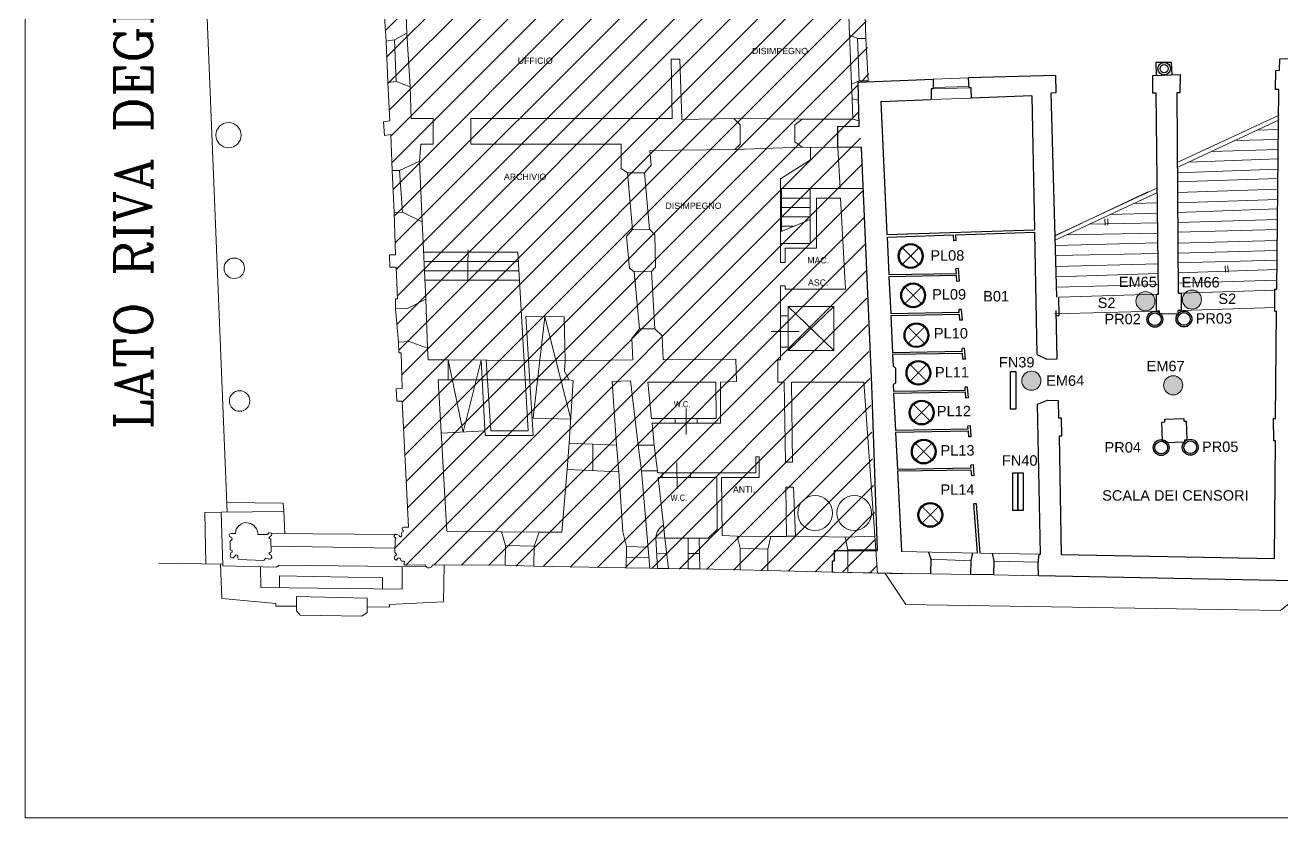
# Model space of a CAD drawing. Header units: metres. Extents: x 13 to 11853, y -8377 to 23.
# Drawn here: x 13 to 3631, y -8377 to -6096 of the extents above; entities that cross this region are included whole.
import ezdxf
from ezdxf.enums import TextEntityAlignment as Align

# ---------------------------------------------------------------- set-up
doc = ezdxf.new("R2010")
doc.units = ezdxf.units.M
doc.header["$LTSCALE"] = 0.0125
doc.layers.add('CODICE EMERGENZE', color=190, linetype='Continuous')
doc.layers.add('CODICE LAMDADINE', color=150, linetype='Continuous')
for name, color, linetype, lineweight in [('LAMPADE DI EMERGENZA', 3, 'Continuous', 18), ('LAMPADINE', 30, 'Continuous', 30), ('MURI', 7, 'Continuous', 9), ('VANI', 66, 'Continuous', 9)]:
    doc.layers.add(name, color=color, linetype=linetype, lineweight=lineweight)
doc.styles.add('DITTA', font='COMPLEX.SHX', dxfattribs={"height": 60})
doc.styles.add('ducale_200', font='ARIAL.TTF', dxfattribs={"height": 1})

# ---------------------------------------------------------------- blocks, each defined once
blk = doc.blocks.new('htrs')
h = blk.add_hatch(color=256)
edge = h.paths.add_edge_path(flags=16)
edge.add_arc((211.83, 239.49), 2.26, 0, 360)
edge = h.paths.add_edge_path()
edge.add_arc((211.83, 239.49), 2.46, 0, 360)
at = {"const_width": 0.2}
for points in [[(210.23, 237.89), (213.43, 241.09)], [(213.43, 237.89), (210.23, 241.09)]]:
    blk.add_lwpolyline(points, dxfattribs=at)
for radius in [2.46, 2.26]:
    blk.add_circle((211.83, 239.49), radius)
blk = doc.blocks.new('FB')
h = blk.add_hatch(color=256)
edge = h.paths.add_edge_path(flags=16)
edge.add_arc((323.34, 430.98), 1.01, 0, 360)
edge = h.paths.add_edge_path()
edge.add_arc((323.34, 430.98), 1.27, 0, 360)
for radius in [1.27, 1.01]:
    blk.add_circle((323.34, 430.98), radius)

msp = doc.modelspace()

# ---------------------------------------------------------------- hatches: boundary and pattern name
at = {"layer": 'LAMPADE DI EMERGENZA'}
for points in [[(3210.8, -6890.6, 1), (3265.7, -6890.6, 1)], [(3344.7, -6886.1, 1), (3399.6, -6886.1, 1)], [(2882.3, -7119.5, 1), (2937.3, -7119.5, 1)], [(3290.6, -7132.6, 1), (3345.6, -7132.6, 1)]]:
    msp.add_hatch(color=256, dxfattribs=at).paths.add_polyline_path(points)
at = {"layer": 'MURI'}
h = msp.add_hatch(dxfattribs=at)
h.set_pattern_fill('ANSI31', color=252, scale=451.68989, style=0)
h.set_pattern_definition([(45, (-14870.42, -48781.57), (-39.92412, 39.92412), [])])
h.paths.add_polyline_path([(981.5, -4591.4), (981.7, -4597.1), (966.4, -4598.1), (967.4, -4634.8), (984.2, -4634.8), (994.4, -4906.2), (980.7, -4907.7), (980.7, -4944.4), (999, -4944.4), (1006.6, -5149.1), (1008.2, -5230.1), (994.4, -5231.6), (996, -5263.7), (1011.2, -5263.7), (1025, -5604.4), (1009.7, -5606), (1014.3, -5645.7), (1026.5, -5645.7), (1043.3, -5987.9), (1025, -5991), (1028, -6030.7), (1044.8, -6029.2), (1063.2, -6371.4), (1044.8, -6374.5), (1047.9, -6414.2), (1066.2, -6411.1), (1079.2, -6757.2), (1062.4, -6757.2), (1063.2, -6792.3), (1081.5, -6792.3), (1085.3, -6884), (1082.3, -6884), (1079.2, -6884), (1079.2, -6912.2), (1089.1, -7039.1), (1095.3, -7039.1), (1098.3, -7141.4), (1081.5, -7142.9), (1083, -7178.1), (1098.3, -7178.1), (1116.6, -7540.7), (1103.4, -7541.2), (1098.8, -7542.2), (1098.8, -7546.3), (1101.4, -7549.9), (1101.6, -7552.9), (1098.3, -7554.4), (1096.8, -7561.1), (1096.8, -7565.4), (1094.7, -7568.2), (1091.9, -7567.4), (1085.8, -7562.8), (1079.5, -7562.1), (1074.9, -7564.6), (1074.9, -7568.7), (1077.4, -7569.7), (1080.5, -7573.3), (1079.2, -7575.6), (1077.9, -7576.9), (1077.4, -7614), (1080.2, -7615.8), (1081.5, -7618.1), (1080.7, -7620.9), (1076.9, -7625.2), (1076.9, -7631.1), (1079.2, -7633.9), (1082.8, -7635.6), (1084.6, -7632.1), (1086.6, -7630.1), (1092.7, -7629.8), (1094.7, -7636.2), (1096.3, -7638.2), (1099.8, -7638.5), (1105.4, -7640.5), (1103.4, -7647.1), (1104.9, -7649.2), (1109.3, -7650.2), (1165.5, -7649.4), (1168, -7654.7), (1171.1, -7657.2), (1175.5, -7658), (1179.1, -7657.3), (1180.7, -7656.6), (1182.9, -7654.8), (1184.7, -7651.9), (1185.4, -7648.7), (1219, -7648.9), (2467.2, -7672.2), (2460, -7672), (2467.2, -7672.2), (2460, -7672), (2467.2, -7672.2), (2462.5, -7607.9), (2420.5, -6448.3), (2414.3, -6388.2), (2411.1, -6261), (2443.5, -6259.3), (2425.5, -5914.6), (2414.5, -5669.4), (2413, -5622), (2420.6, -5620.5), (2413, -5439.4), (2404.6, -5439.4), (2370.5, -4647.5)])

# ---------------------------------------------------------------- linework, layer by layer
at = {"layer": 'LAMPADE DI EMERGENZA'}
for centre in [(3238.2, -6890.6), (3372.2, -6886.1), (2909.8, -7119.5), (3318.1, -7132.6)]:
    msp.add_circle(centre, 27.5, dxfattribs=at)
at = {"layer": 'LAMPADINE'}
for points in [[(2850, -7092.8), (2865.3, -7092.8), (2865.3, -7200.9), (2850, -7200.9)], [(2856, -7384.4), (2871.3, -7384.4), (2871.3, -7492.5), (2856, -7492.5)], [(2871.3, -7384.4), (2886.6, -7384.4), (2886.6, -7492.5), (2871.3, -7492.5)]]:
    msp.add_lwpolyline(points, close=True, dxfattribs=at)
at = {"layer": 'MURI'}
for p, q in [((13, -8377.1), (13, 22.9)), ((2927.8, -7186.5), (2956.1, -7175.6)), ((2956.1, -7175.6), (2986.7, -7176.2))]:
    msp.add_line(p, q, dxfattribs=at)
at = {"layer": 'MURI', "color": 252}
for p, q in [((1102.9, -5902.4), (1112.1, -6119.3)), ((1052.5, -6142.2), (1044.8, -6029.2)), ((2430.6, -6032.2), (2433.6, -6134.6)), ((2386.3, -6123.9), (2383.2, -6042.9)), ((1076.2, -6138.4), (1052.5, -6142.2)), ((1112.1, -6119.3), (1076.2, -6138.4)), ((2409.2, -6134.6), (2386.3, -6123.9)), ((2433.6, -6134.6), (2409.2, -6134.6)), ((2433.6, -6134.6), (2439.7, -6256.8)), ((1081.5, -6258.3), (1057.1, -6261.4)), ((1121.2, -6273.6), (1081.5, -6258.3)), ((1057.1, -6261.4), (1063.2, -6371.4)), ((1124.3, -6365.3), (1121.2, -6273.6)), ((1187.9, -6365.3), (1124.3, -6365.3)), ((1187.9, -6438.6), (1187.9, -6365.3)), ((2250.3, -6366.8), (2228.9, -6383.6)), ((2395.4, -6366.8), (2250.3, -6366.8)), ((1063.2, -6371.4), (1044.8, -6374.5)), ((1044.8, -6374.5), (1047.9, -6414.2)), ((2228.9, -6383.6), (2228.9, -6432.5)), ((1047.9, -6414.2), (1066.2, -6411.1)), ((1066.2, -6411.1), (1069.3, -6515)), ((1148.7, -6487.5), (1151.8, -6438.6)), ((1151.8, -6438.6), (1187.9, -6438.6)), ((2228.9, -6432.5), (2250.3, -6447.8)), ((2250.3, -6447.8), (2352.7, -6449.3)), ((1090.7, -6515), (1148.7, -6487.5)), ((1069.3, -6515), (1090.7, -6515)), ((2273.3, -6566.8), (2273.3, -6724.8)), ((2359.1, -6566.8), (2273.3, -6566.8)), ((2291.4, -6738.4), (2291.4, -6593.9)), ((2291.4, -6593.9), (2360.6, -6593.9)), ((2360.6, -6593.9), (2375.1, -6855.8)), ((1099.8, -6634.9), (1075.4, -6635.7)), ((1075.4, -6635.7), (1079.2, -6757.2)), ((1156.4, -6662.4), (1099.8, -6634.9)), ((1166.3, -6884.7), (1156.4, -6662.4)), ((1156.4, -6662.4), (1156.4, -6662.4)), ((2273.3, -6724.8), (2187.5, -6724.8)), ((2187.5, -6724.8), (2187.5, -6779)), ((1079.2, -6757.2), (1062.4, -6757.2)), ((1062.4, -6757.2), (1063.2, -6792.3)), ((2201, -6738.4), (2291.4, -6738.4)), ((2201, -6779), (2201, -6738.4)), ((1063.2, -6792.3), (1081.5, -6792.3)), ((1081.5, -6792.3), (1085.3, -6884)), ((2187.5, -6779), (2201, -6779)), ((2201, -6846.8), (2187.5, -6846.8)), ((2187.5, -6846.8), (2187.5, -6932.6)), ((2201, -6855.8), (2201, -6846.8)), ((2375.1, -6855.8), (2201, -6855.8)), ((1085.3, -6884), (1079.2, -6884)), ((1079.2, -6884), (1079.2, -6912.2)), ((1113.6, -6911.5), (1166.3, -6884.7)), ((2210.1, -6905.5), (2341.1, -6905.5)), ((2210.1, -6932.6), (2210.1, -6905.5)), ((2341.1, -6905.5), (2341.1, -7032)), ((1079.2, -6912.2), (1113.6, -6911.5)), ((2187.5, -6932.6), (2210.1, -6932.6)), ((1087.6, -7008.5), (1118.2, -7007)), ((1087.6, -7008.5), (1118.2, -7007)), ((1089.1, -7039.1), (1087.6, -7008.5)), ((1089.1, -7039.1), (1087.6, -7008.5)), ((1118.2, -7007), (1171.7, -7025.3)), ((1118.2, -7007), (1171.7, -7025.3)), ((1095.3, -7039.1), (1089.1, -7039.1)), ((1095.3, -7039.1), (1089.1, -7039.1)), ((1098.3, -7141.4), (1095.3, -7039.1)), ((1098.3, -7141.4), (1095.3, -7039.1)), ((1171.7, -7025.3), (1173.2, -7058.9)), ((1171.7, -7025.3), (1173.2, -7058.9)), ((2210.1, -7023), (2187.5, -7023)), ((2187.5, -7023), (2187.5, -7058.9)), ((2210.1, -7032), (2210.1, -7023)), ((2341.1, -7032), (2210.1, -7032)), ((1173.2, -7058.9), (1231.2, -7058.9)), ((1173.2, -7058.9), (1231.2, -7058.9)), ((1231.2, -7058.9), (1231.2, -7117)), ((1231.2, -7058.9), (1231.2, -7117)), ((2180, -7058.9), (2180, -7123.1)), ((2187.5, -7058.9), (2180, -7058.9)), ((1202.2, -7117), (1226.7, -7552.4)), ((1202.2, -7117), (1226.7, -7552.4)), ((1231.2, -7117), (1202.2, -7117)), ((1231.2, -7117), (1202.2, -7117)), ((2180, -7123.1), (2198.4, -7123.1)), ((2198.4, -7123.1), (2201.9, -7353.8)), ((2219.7, -7123.1), (2427.5, -7123.1)), ((2221.8, -7353.8), (2219.7, -7123.1)), ((2427.5, -7123.1), (2467.2, -7673.1)), ((1081.5, -7142.9), (1098.3, -7141.4)), ((1081.5, -7142.9), (1098.3, -7141.4)), ((1083, -7178.1), (1081.5, -7142.9)), ((1083, -7178.1), (1081.5, -7142.9)), ((1098.3, -7178.1), (1083, -7178.1)), ((1098.3, -7178.1), (1083, -7178.1)), ((1116.6, -7540.7), (1098.3, -7178.1)), ((1116.6, -7540.7), (1098.3, -7178.1)), ((2116.8, -7384), (2116.8, -7338.8)), ((2116.8, -7338.8), (2125.9, -7338.8)), ((2125.9, -7338.8), (2125.9, -7397.5)), ((1558.2, -7555.5), (1573.5, -7375.2)), ((1573.5, -7375.2), (1721.7, -7381.3)), ((1811.8, -7659.1), (1787.4, -7378.2)), ((1787.4, -7378.2), (1833.2, -7378.2)), ((1833.2, -7378.2), (1833.8, -7384)), ((2201.9, -7353.8), (2201.9, -7353.8)), ((2201.9, -7353.8), (2221.8, -7353.8)), ((1721.7, -7381.3), (1733.9, -7553.9)), ((1833.8, -7384), (1847.4, -7384)), ((1847.4, -7397.5), (1835.3, -7397.5)), ((1835.3, -7397.5), (1850.4, -7534.7)), ((1847.4, -7384), (1847.4, -7397.5)), ((1928.7, -7384), (2116.8, -7384)), ((1928.7, -7397.5), (1928.7, -7384)), ((2004, -7397.5), (1928.7, -7397.5)), ((2005.6, -7547.7), (2004, -7397.5)), ((2125.9, -7397.5), (2017.5, -7397.5)), ((2017.5, -7397.5), (2019.6, -7564.6)), ((2204.6, -7567.7), (2202.8, -7426.1)), ((2202.8, -7426.1), (2224.6, -7426.1)), ((2224.6, -7426.1), (2230.9, -7566.2)), ((1079.5, -7562.1), (1082, -7561.6)), ((1079.5, -7562.1), (1082, -7561.6)), ((1082, -7561.6), (1084.1, -7562.1)), ((1082, -7561.6), (1084.1, -7562.1)), ((1096.3, -7557), (1097.3, -7555)), ((1096.3, -7557), (1097.3, -7555)), ((1096.3, -7559), (1096.3, -7557)), ((1096.3, -7559), (1096.3, -7557)), ((1096.8, -7561.1), (1096.3, -7559)), ((1096.8, -7561.1), (1096.3, -7559)), ((1097.3, -7564.1), (1096.8, -7561.1)), ((1097.3, -7564.1), (1096.8, -7561.1)), ((1097.3, -7555), (1099.3, -7553.9)), ((1097.3, -7555), (1099.3, -7553.9)), ((1098.3, -7544.8), (1098.8, -7542.2)), ((1098.3, -7544.8), (1098.8, -7542.2)), ((1099.3, -7547.8), (1098.3, -7544.8)), ((1099.3, -7547.8), (1098.3, -7544.8)), ((1098.8, -7542.2), (1103.4, -7541.2)), ((1098.8, -7542.2), (1103.4, -7541.2)), ((1101.4, -7549.9), (1099.3, -7547.8)), ((1101.4, -7549.9), (1099.3, -7547.8)), ((1099.3, -7553.9), (1101.4, -7553.9)), ((1099.3, -7553.9), (1101.4, -7553.9)), ((1101.9, -7551.9), (1101.4, -7549.9)), ((1101.9, -7551.9), (1101.4, -7549.9)), ((1101.4, -7553.9), (1101.9, -7551.9)), ((1101.4, -7553.9), (1101.9, -7551.9)), ((1103.4, -7541.2), (1116.6, -7540.7)), ((1103.4, -7541.2), (1116.6, -7540.7)), ((1226.7, -7552.4), (1384, -7553.9)), ((1226.7, -7552.4), (1384, -7553.9)), ((1384, -7553.9), (1396.2, -7593.7)), ((1384, -7553.9), (1396.2, -7593.7)), ((1478.7, -7595.2), (1492.5, -7555.5)), ((1492.5, -7555.5), (1558.2, -7555.5)), ((1733.9, -7553.9), (1744.6, -7596.7)), ((1979.4, -7572.3), (2005.6, -7547.7)), ((1074.9, -7564.6), (1076.9, -7563.1)), ((1074.9, -7564.6), (1076.9, -7563.1)), ((1074.9, -7568.7), (1074.9, -7564.6)), ((1074.9, -7568.7), (1074.9, -7564.6)), ((1077.4, -7569.7), (1074.9, -7568.7)), ((1077.4, -7569.7), (1074.9, -7568.7)), ((1076.9, -7563.1), (1079.5, -7562.1)), ((1076.9, -7563.1), (1079.5, -7562.1)), ((1080.5, -7572.3), (1077.4, -7569.7)), ((1080.5, -7572.3), (1077.4, -7569.7)), ((1077.4, -7614), (1077.9, -7576.9)), ((1077.4, -7614), (1077.9, -7576.9)), ((1077.9, -7576.9), (1080.5, -7574.3)), ((1077.9, -7576.9), (1080.5, -7574.3)), ((1080.5, -7574.3), (1080.5, -7572.3)), ((1080.5, -7574.3), (1080.5, -7572.3)), ((1084.1, -7562.1), (1087.6, -7563.6)), ((1084.1, -7562.1), (1087.6, -7563.6)), ((1087.6, -7563.6), (1089.7, -7565.1)), ((1087.6, -7563.6), (1089.7, -7565.1)), ((1089.7, -7565.1), (1091.2, -7566.7)), ((1089.7, -7565.1), (1091.2, -7566.7)), ((1091.2, -7566.7), (1092.7, -7568.2)), ((1091.2, -7566.7), (1092.7, -7568.2)), ((1092.7, -7568.2), (1094.7, -7568.2)), ((1092.7, -7568.2), (1094.7, -7568.2)), ((1094.7, -7568.2), (1096.3, -7566.7)), ((1094.7, -7568.2), (1096.3, -7566.7)), ((1096.3, -7566.7), (1097.3, -7564.1)), ((1096.3, -7566.7), (1097.3, -7564.1)), ((1396.2, -7593.7), (1394.7, -7650.2)), ((1396.2, -7593.7), (1394.7, -7650.2)), ((1477.2, -7653.2), (1478.7, -7595.2)), ((1744.6, -7596.7), (1743.1, -7657.8)), ((1829.1, -7571.3), (1833.3, -7659.4)), ((1854.6, -7572.3), (1921.8, -7572.3)), ((1864.8, -7660), (1854.6, -7572.3)), ((1921.8, -7572.3), (1921.8, -7660.9)), ((1955.4, -7660.9), (1953.9, -7572.3)), ((1953.9, -7572.3), (1979.4, -7572.3)), ((2019.6, -7564.6), (2062.4, -7566.2)), ((2062.4, -7566.2), (2071.5, -7601.3)), ((2151, -7604.4), (2160.2, -7567.7)), ((2160.2, -7567.7), (2204.6, -7567.7)), ((2230.9, -7566.2), (2204.6, -7566.5)), ((2230.9, -7566.2), (2374.1, -7569.2)), ((2374.1, -7569.2), (2381.7, -7605.9)), ((1076.4, -7626.3), (1077.4, -7624.2)), ((1076.4, -7626.3), (1077.4, -7624.2)), ((1076.4, -7629.8), (1076.4, -7626.3)), ((1076.4, -7629.8), (1076.4, -7626.3)), ((1077.4, -7632.4), (1076.4, -7629.8)), ((1077.4, -7632.4), (1076.4, -7629.8)), ((1079.5, -7615), (1077.4, -7614)), ((1079.5, -7615), (1077.4, -7614)), ((1077.4, -7624.2), (1079.5, -7622.2)), ((1077.4, -7624.2), (1079.5, -7622.2)), ((1081, -7635.4), (1077.4, -7632.4)), ((1081, -7635.4), (1077.4, -7632.4)), ((1081, -7616.6), (1079.5, -7615)), ((1081, -7616.6), (1079.5, -7615)), ((1079.5, -7622.2), (1082, -7619.6)), ((1079.5, -7622.2), (1082, -7619.6)), ((1082, -7619.6), (1081, -7616.6)), ((1082, -7619.6), (1081, -7616.6)), ((1085.6, -7630.3), (1083.5, -7633.9)), ((1085.6, -7630.3), (1083.5, -7633.9)), ((1087.6, -7629.8), (1085.6, -7630.3)), ((1087.6, -7629.8), (1085.6, -7630.3)), ((1093.7, -7632.4), (1092.7, -7629.8)), ((1093.7, -7632.4), (1092.7, -7629.8)), ((1094.2, -7634.4), (1093.7, -7632.4)), ((1094.2, -7634.4), (1093.7, -7632.4)), ((2071.5, -7601.3), (2071.5, -7663.9)), ((2151, -7665.5), (2151, -7604.4)), ((2536, -7610.9), (2755.2, -7615.1)), ((2762.4, -7615.2), (2932.6, -7618.9)), ((1095.3, -7638), (1094.2, -7634.4)), ((1095.3, -7638), (1094.2, -7634.4)), ((1097.3, -7638.5), (1095.3, -7638)), ((1097.3, -7638.5), (1095.3, -7638)), ((1099.8, -7638.5), (1097.3, -7638.5)), ((1099.8, -7638.5), (1097.3, -7638.5)), ((1101.9, -7638.5), (1099.8, -7638.5)), ((1101.9, -7638.5), (1099.8, -7638.5)), ((1105.4, -7639.5), (1101.9, -7638.5)), ((1105.4, -7639.5), (1101.9, -7638.5)), ((1103.4, -7647.1), (1103.9, -7644.6)), ((1103.4, -7647.1), (1103.9, -7644.6)), ((1104.9, -7649.2), (1103.4, -7647.1)), ((1104.9, -7649.2), (1103.4, -7647.1)), ((1103.9, -7644.6), (1105.4, -7641.5)), ((1103.9, -7644.6), (1105.4, -7641.5)), ((1108, -7650.2), (1104.9, -7649.2)), ((1108, -7650.2), (1104.9, -7649.2)), ((1105.4, -7641.5), (1105.4, -7639.5)), ((1105.4, -7641.5), (1105.4, -7639.5)), ((1110.5, -7650.2), (1108, -7650.2)), ((1110.5, -7650.2), (1108, -7650.2)), ((1165.5, -7649.4), (1110.5, -7650.2)), ((1165.5, -7649.4), (1110.5, -7650.2)), ((1394.7, -7650.2), (1185.4, -7648.7)), ((1394.7, -7650.2), (1185.4, -7648.7)), ((1743.1, -7657.8), (1477.2, -7653.2)), ((1833.3, -7659.4), (1811.8, -7659.1)), ((1921.8, -7660.9), (1864.8, -7660)), ((2071.5, -7663.9), (1955.4, -7660.9)), ((2381.7, -7671.6), (2151, -7665.5)), ((2735.8, -7676.9), (2337.1, -7669.9))]:
    msp.add_line(p, q, dxfattribs=at)
at = {"layer": 'MURI', "linetype": 'Continuous'}
for p, q in [((2413.8, -6256.8), (2392.4, -6266)), ((2439.7, -6256.8), (2413.8, -6256.8)), ((2392.4, -6266), (2393.7, -6308)), ((2393.7, -6308), (2412.4, -6312.4)), ((2413.9, -6371.8), (2395.4, -6366.8)), ((2352.7, -6449.3), (2359.1, -6566.8)), ((2359.1, -6566.8), (2425.7, -6566.4)), ((2381.7, -7605.9), (2381.7, -7671.6)), ((2467.2, -7673.1), (2539.1, -7674.6))]:
    msp.add_line(p, q, dxfattribs=at)
at = {"layer": 'MURI', "linetype": 'ByBlock', "lineweight": 30}
for p, q in [((2627.5, -6251.9), (2627.4, -6279.7)), ((2979.9, -6240.9), (2728.7, -6248.1)), ((2730.8, -6276.9), (2728.7, -6248.1)), ((2980.9, -6290.6), (2979.9, -6240.9)), ((2979.9, -6240.9), (2979.9, -6240.9)), ((2627.4, -6279.7), (2621.4, -6279.6)), ((2621.4, -6279.6), (2621.4, -6310.3)), ((2736.5, -6276.7), (2730.8, -6276.9)), ((2737.1, -6306.1), (2736.5, -6276.7)), ((2967.2, -6290.7), (2980.9, -6290.6)), ((2983.1, -6878.6), (2967.2, -6290.7)), ((2476.5, -6316.3), (2494.2, -6698.9)), ((2911.4, -6299.4), (2737.1, -6306.1)), ((2911.4, -6299.4), (2918.7, -6684.9)), ((2353.1, -6447.3), (2352.7, -6387.3)), ((2352.7, -6387.3), (2414.3, -6388.2)), ((2420.5, -6448.3), (2353.1, -6447.3)), ((2450.2, -7132.5), (2420.5, -6448.3)), ((2494.2, -6698.9), (2918.7, -6684.9)), ((2692.6, -6699.6), (2918.9, -6692.1)), ((2918.9, -6692.1), (2925.6, -7044.3)), ((2494.6, -6706.1), (2685.4, -6699.8)), ((2494.6, -6706.1), (2499.6, -6815)), ((2686.6, -6716.5), (2685.4, -6699.8)), ((2693.8, -6716), (2686.6, -6716.5)), ((2693.8, -6716), (2692.6, -6699.6)), ((2700, -6796.9), (2692.8, -6797.4)), ((2693.9, -6811.7), (2692.8, -6797.4)), ((2702.8, -6833.3), (2700, -6796.9)), ((2693.9, -6811.7), (2499.6, -6815)), ((2694.3, -6817.1), (2499.9, -6820.4)), ((2499.9, -6820.4), (2504.8, -6926.9)), ((2695.6, -6833.8), (2694.3, -6817.1)), ((2702.8, -6833.3), (2695.6, -6833.8)), ((2989.5, -6932.2), (2989.2, -6878.6)), ((2702.4, -6923.5), (2504.8, -6926.9)), ((2702.8, -6928.9), (2505, -6932.3)), ((2505, -6932.3), (2510, -7038.8)), ((2708.9, -6914.1), (2701.8, -6914.6)), ((2702.4, -6923.5), (2701.8, -6914.6)), ((2704.1, -6945.6), (2702.8, -6928.9)), ((2711.3, -6945.1), (2704.1, -6945.6)), ((2711.3, -6945.1), (2708.9, -6914.1)), ((2984.5, -7056.2), (2981.4, -6917.8)), ((2981.8, -6932.2), (2989.5, -6932.2)), ((2711, -7035.3), (2510, -7038.8)), ((2711.4, -7040.7), (2510.2, -7044.2)), ((2510.2, -7044.2), (2511.7, -7077)), ((2717.5, -7026), (2710.3, -7026.4)), ((2711, -7035.3), (2710.3, -7026.4)), ((2712.6, -7057.4), (2711.4, -7040.7)), ((2719.8, -7057), (2717.5, -7026)), ((2926.3, -7044.3), (2954.7, -7057.2)), ((2511.7, -7076.9), (2518.6, -7083.1)), ((2518.6, -7083.1), (2519, -7126)), ((2719.8, -7057), (2712.6, -7057.4)), ((2954.7, -7057.2), (2984.5, -7056.2)), ((2519, -7126), (2512, -7130.5)), ((2466.6, -7607.9), (2450.2, -7132.5)), ((2512, -7130.5), (2513, -7150.8)), ((2719.5, -7147.2), (2513, -7150.8)), ((2719.9, -7152.6), (2513.3, -7156.2)), ((2513.3, -7156.2), (2518.6, -7262.7)), ((2726, -7137.8), (2718.8, -7138.3)), ((2719.5, -7147.2), (2718.8, -7138.3)), ((2721.2, -7169.3), (2719.9, -7152.6)), ((2728.4, -7168.8), (2726, -7137.8)), ((2728.4, -7168.8), (2721.2, -7169.3)), ((2728, -7259), (2518.6, -7262.7)), ((2728.4, -7264.4), (2518.9, -7268.1)), ((2518.9, -7268.1), (2524.2, -7374.5)), ((2734.5, -7249.6), (2727.3, -7250.1)), ((2728, -7259), (2727.3, -7250.1)), ((2729.7, -7281.1), (2728.4, -7264.4)), ((2736.9, -7280.7), (2734.5, -7249.6)), ((2736.9, -7280.7), (2729.7, -7281.1)), ((2736.6, -7370.9), (2524.2, -7374.5)), ((2737, -7376.3), (2524.5, -7379.9)), ((2524.5, -7379.9), (2536, -7610.9)), ((2743.1, -7361.5), (2735.9, -7362)), ((2736.6, -7370.9), (2735.9, -7362)), ((2738.2, -7393), (2737, -7376.3)), ((2745.4, -7392.5), (2743.1, -7361.5)), ((2745.4, -7392.5), (2738.2, -7393)), ((2751.6, -7473.3), (2744.4, -7473.8)), ((2755.2, -7615.1), (2744.4, -7473.8)), ((2762.4, -7615.2), (2751.6, -7473.3)), ((2343.1, -7637.6), (2342.9, -7607.5)), ((2342.9, -7607.5), (2466.6, -7607.9)), ((2614.1, -7612.4), (2620, -7633.2)), ((2620, -7633.2), (2619.5, -7675.1)), ((2336.9, -7637.7), (2343.1, -7637.6)), ((2337.1, -7669.9), (2336.9, -7637.7))]:
    msp.add_line(p, q, dxfattribs=at)
at = {"layer": 'MURI', "linetype": 'Continuous', "ltscale": 0.1}
msp.add_line((5933, -8377.1), (13, -8377.1), dxfattribs=at)
at = {"layer": 'MURI', "color": 252}
for points in [[(594.2, -7497.3), (500.9, -5176.2)], [(594.2, -7497.3), (500.9, -5176.2)], [(1052.5, -6142.2), (1057.1, -6261.4)], [(1081.5, -6258.3), (1076.2, -6138.4)], [(1112.1, -6119.3), (1121.2, -6273.6)], [(2386.3, -6123.9), (2392.4, -6266)], [(2413.8, -6256.8), (2409.2, -6134.6)], [(2053.2, -6365.3), (2250.3, -6366.8)], [(3623.5, -6355.6), (3329.3, -6491.9)], [(3623.6, -6368.5), (3329.6, -6505.5)], [(3620.8, -6396.5), (3559.9, -6398.2)], [(3620.6, -6425.6), (3495, -6428.4)], [(2056.3, -6453.9), (2250.3, -6447.8)], [(2274.2, -6448.1), (2274.2, -6483.9), (2187.5, -6538.6), (2187.5, -6724.8)], [(3620.3, -6453.9), (3427.6, -6459.8)], [(1148.7, -6487.5), (1156.4, -6662.4)], [(3619.8, -6510.6), (3330, -6521)], [(3620, -6481.4), (3361.1, -6490.8)], [(1069.3, -6515), (1075.4, -6635.7)], [(1090.7, -6515), (1099.8, -6634.9)], [(1747.6, -6521.1), (1761.4, -6684.6)], [(1796.5, -6521.1), (1810.3, -6683.1)], [(3619.5, -6537.3), (3330.2, -6547)], [(2190.6, -6689.6), (2190.6, -6566.8), (2273.3, -6566.8)], [(3272.5, -6564.9), (2978.3, -6701.3)], [(3272.6, -6577.8), (2978.6, -6714.8)], [(3244.9, -6576.1), (2980.6, -6701.4)], [(3619.2, -6568.7), (3330.5, -6577.6)], [(2273.3, -6593.9), (2190.6, -6593.9)], [(2273.3, -6621), (2190.6, -6621)], [(3273, -6607.7), (3204.2, -6609.7)], [(3619, -6597.8), (3330.7, -6607.4)], [(2187.5, -6690.9), (2273.3, -6655.3)], [(2273.3, -6648.1), (2190.6, -6648.1)], [(3273.3, -6637.5), (3137.4, -6640.8)], [(3618.7, -6625.3), (3330.9, -6635)], [(3618.4, -6655.9), (3331.1, -6664)], [(1825.6, -6699.9), (1810.3, -6683.1), (1761.4, -6684.6), (1744.6, -6704.5), (1753, -6795.5), (1766.7, -6806.2), (1815.9, -6804.7), (1828.1, -6792.4), (1825.6, -6699.9)], [(2225.4, -6675.2), (2190.6, -6675.2)], [(3273.6, -6665.1), (3076.2, -6669.3)], [(3618.2, -6684.2), (3331.3, -6692.3)], [(3274.3, -6722.4), (2979, -6730.3)], [(3274, -6694.9), (3011.2, -6699.6)], [(3617.9, -6716.4), (3331.6, -6723.7)], [(1339.8, -7060), (1353.2, -7263.6), (1461.6, -7263.6), (1431.3, -6749.2), (1431.3, -6749.2), (1160.2, -6749.2)], [(1288.4, -6742.4), (1287.8, -6783.7), (1287.1, -6834.8)], [(3274.6, -6753), (2979.8, -6758.7)], [(3617.6, -6744.7), (3331.8, -6752)], [(1161.5, -6776.3), (1432.7, -6776.3)], [(3275, -6782.9), (2980.7, -6790.7)], [(3617.3, -6772.2), (3332, -6780.3)], [(3617.1, -6799.8), (3332.2, -6808.6)], [(1162.7, -6803.4), (1434.5, -6803.4)], [(1163.9, -6830.5), (1436.1, -6830.5)], [(1766.7, -6806.2), (1781.3, -6970.3)], [(1815.9, -6804.7), (1825.6, -6970.3)], [(3275.3, -6811.2), (2981.5, -6820.5)], [(3616.8, -6830.4), (3332.4, -6839.2)], [(3275.7, -6842.5), (2982.3, -6850.4)], [(3269.9, -6870), (2989.2, -6878.6)], [(3610.5, -6859.3), (3341.1, -6867.6)], [(1166.3, -6884.7), (1171.7, -7025.3)], [(2210.1, -6905.5), (2341.1, -7032)], [(2341.1, -6905.5), (2210.1, -7032)], [(3611.1, -6909), (3341.4, -6917.3)], [(1079.2, -6912.2), (1087.6, -7008.5)], [(1326.3, -7059.9), (1337.3, -7277.1), (1337.3, -7277.1), (1475.1, -7277.1), (1454.1, -6934.7), (1564.6, -6935.8), (1567.5, -7062.3)], [(1475.1, -7226.8), (1509.4, -6935.3), (1583.7, -7229.9)], [(2187.5, -6932.6), (2187.5, -7023)], [(2210.1, -6932.6), (2210.1, -7023)], [(3270.3, -6919), (2976.2, -6926.5)], [(2160.4, -6977.8), (2240.9, -6977.8)], [(1326.3, -7059.9), (1274.1, -7267.1), (1231.2, -7058.9)], [(1231.2, -7058.9), (1567.5, -7062.3)], [(1231.2, -7117), (1578.2, -7117)], [(1916.3, -7274.6), (1916, -7199.3)], [(1475.1, -7226.8), (1583.7, -7229.9)], [(1947.7, -7228.1), (1884.5, -7228.1)], [(1210.8, -7270.6), (1336.6, -7263.6)], [(1884.5, -7241.7), (1947.7, -7241.7)], [(1579.6, -7298.8), (1573.5, -7375.2)], [(1647.6, -7301.8), (1647.6, -7378.2)], [(1715.6, -7304.9), (1721.7, -7381.3)], [(1778.2, -7304.9), (1787.4, -7378.2)], [(1833.2, -7378.2), (1824, -7304.9)], [(1889.9, -7430.4), (1889.5, -7355.1)], [(1928.7, -7384), (1847.4, -7384)], [(1847.4, -7397.5), (1928.7, -7397.5)], [(757.6, -7495.9), (756.1, -7471.4), (593.1, -7469.9)], [(577.3, -7497.4), (530, -7498.9), (533, -7645.6)], [(581.9, -7651.7), (577.3, -7497.4), (757.6, -7495.9), (760.7, -7558.5)], [(1081.5, -7561.6), (721.5, -7558.5)], [(1384, -7553.9), (1492.5, -7555.5)], [(1854.6, -7572.3), (1850.4, -7534.7)], [(1077.6, -7601.3), (720.6, -7595.2)], [(1396.2, -7593.7), (1478.7, -7595.2)], [(1744.6, -7596.7), (1806.5, -7597.9)], [(1854.6, -7572.3), (1829.1, -7571.3)], [(1921.8, -7572.3), (1953.9, -7572.3)], [(2062.4, -7566.2), (2160.2, -7567.7)], [(2374.1, -7569.2), (2459.6, -7566.7)], [(1743.8, -7627.3), (1809.1, -7628.5)], [(1831.2, -7615.4), (1859.7, -7616.1)], [(1921.8, -7616.6), (1954.7, -7616.6)], [(2151, -7604.4), (2071.5, -7601.3)], [(2620, -7633.2), (2736.7, -7637.2)], [(581.9, -7647.1), (397, -7644.1)], [(794.3, -7768.4), (734.7, -7767.8), (734.7, -7760.2), (578.9, -7746.4), (575.8, -7647.1)], [(1168, -7654.7), (743.9, -7650.2), (736.2, -7656.3), (581.9, -7651.7)], [(1098.3, -7654), (1098.3, -7718.9), (691.9, -7714.4), (690.4, -7654.8)], [(1219, -7648.7), (1217.5, -7755.6), (1061.6, -7763.2), (1061.6, -7770.9), (997.5, -7770.3)], [(1394.7, -7650.2), (1477.2, -7653.2)], [(1743.1, -7657.8), (1811.8, -7659.1)], [(1833.3, -7659.4), (1864.8, -7660)], [(1921.8, -7660.9), (1955.4, -7660.9)], [(2071.5, -7663.9), (2151, -7665.5)], [(2801.9, -7638.9), (2930.1, -7641.5)], [(1041.8, -7718.9), (1041.8, -7686.9), (745.4, -7680.7), (745.4, -7714.4)], [(3859.1, -7715.9), (3709.4, -7714.4), (3626.9, -7780.1), (2548.3, -7763.3), (2488.9, -7673.6)], [(2800.5, -7678.1), (2930.6, -7680.8)], [(997.5, -7744.9), (997.5, -7786.2), (982.2, -7796.9), (805, -7793.8), (794.3, -7781.6), (794.3, -7740.3), (997.5, -7744.9)]]:
    msp.add_lwpolyline(points, dxfattribs=at)
for points in [[(1296.3, -6438.6), (1729.3, -6438.6), (1729.3, -6508.9), (1747.6, -6521.1), (1796.5, -6521.1), (1814.9, -6499.7), (1811.8, -6457), (2056.3, -6453.9), (2056.3, -6453.9), (2071.5, -6438.6), (2071.5, -6383.6), (2053.2, -6365.3), (1903.5, -6368.3), (1897.4, -6194.2), (1872.9, -6194.2), (1876, -6365.3), (1296.3, -6365.3)], [(2059.3, -7057.4), (1850, -7058.9), (1847, -6990.2), (1825.6, -6970.3), (1781.3, -6970.3), (1759.9, -6997.8), (1762.9, -7058.9), (1567.5, -7062.3), (1567.5, -7062.3), (1567.5, -7062.3), (1566, -7091), (1578.2, -7117), (1590.3, -7118.5), (1579.6, -7298.8), (1715.6, -7304.9), (1703.3, -7121.6), (1755.3, -7120), (1778.2, -7304.9), (1824, -7304.9), (1817.7, -7241.7), (1884.5, -7241.7), (1884.5, -7228.1), (1816.3, -7228.1), (1805.7, -7123.1), (2001.3, -7123.1), (2002.6, -7228.1), (1947.7, -7228.1), (1947.7, -7241.7), (2015, -7241.7), (2015, -7241.7), (2015, -7123.1), (2060.8, -7121.6), (2059.3, -7057.4)]]:
    msp.add_lwpolyline(points, close=True, dxfattribs=at)
at = {"layer": 'MURI', "linetype": 'ByBlock', "lineweight": 30}
for points in [[(3663.9, -7694.8), (2930.6, -7680.8), (2930.6, -7680.8), (2930.6, -7680.8), (2929.7, -7645.7), (2932.6, -7618.9), (2936.4, -7618.9), (2927.8, -7186.5), (2956.1, -7175.6), (2986.7, -7176.2), (2987.7, -7226.2), (2995.4, -7226.1), (2996.4, -7278.9), (2989.5, -7278.9), (2996, -7619.6), (3609.5, -7631.3), (3612.6, -7292.2), (3607.9, -7292), (3607.1, -7228.3), (3613.1, -7227.8), (3616, -6920), (3611.2, -6919.9), (3610.4, -6856.1), (3616.6, -6855.6), (3621.9, -6281.6), (3612.2, -6281.8), (3613.5, -6226.6), (3624.2, -6226.2), (3625.5, -6192.9), (3666.8, -6192.6)], [(3270.4, -6240.9), (3269.1, -6203.1), (3312.7, -6202.7), (3314.1, -6239.5)], [(2414.3, -6388.2), (2411, -6260.5), (2627.5, -6251.9)], [(3337.9, -6238.8), (3337.9, -6238.8), (3337.5, -6290.8), (3328.3, -6290.7), (3332.7, -6867.5), (3341.1, -6867.6), (3341.4, -6917.3), (3331.5, -6917.2), (3331.4, -6927.2), (3278.6, -6928.2), (3278.7, -6919.1), (3270.3, -6919), (3269.9, -6870), (3276, -6870.1), (3269.4, -6292.5), (3259.5, -6292.5), (3259.1, -6241.2), (3337.9, -6238.8)], [(2476.5, -6316.3), (2621.4, -6310.3)], [(3355.4, -7236.1), (3357.2, -7289.7), (3350.3, -7290.5), (3350.3, -7295.8), (3296.1, -7297.7), (3296, -7292.3), (3287.6, -7292.4), (3285.8, -7238.8), (3294.2, -7238), (3294.1, -7229.6), (3348.4, -7228.5), (3348.5, -7236.2), (3355.4, -7236.1)], [(2796.7, -7615.9), (2801.9, -7638.9), (2800.5, -7678.1), (2735.8, -7676.9), (2736.7, -7636.6), (2741.2, -7614.8)]]:
    msp.add_lwpolyline(points, dxfattribs=at)
at = {"layer": 'MURI'}
for points in [[(2627.5, -6251.9), (2629, -6251.8), (2728.7, -6248.1)], [(2627.4, -6275.9), (2730.7, -6273.1)], [(2627.4, -6279.7), (2730.8, -6276.9)], [(2621.4, -6310.3), (2737.1, -6306.1)], [(3121.8, -6653.3), (3121.9, -6671.6)], [(3129.6, -6653.3), (3129.7, -6671.6)], [(3468.3, -6807.4), (3468.1, -6789.1)], [(3476, -6807.4), (3475.9, -6789.1)]]:
    msp.add_lwpolyline(points, dxfattribs=at)
at = {"layer": 'MURI', "linetype": 'Continuous'}
for points in [[(2395.4, -6366.8), (2393.7, -6308)], [(2381.7, -7605.9), (2462.3, -7604.3)], [(2381.7, -7671.6), (2467.2, -7673.1)]]:
    msp.add_lwpolyline(points, dxfattribs=at)
at = {"layer": 'MURI'}
for points in [[(3472.4, -6462.8, 0, 27.1, 0), (3472.8, -6504.1, 0, 0, 0), (3472.1, -6814.4, 0, 0, 0)], [(3129.5, -6874.3, 0, 27.1, 0), (3129.4, -6833.1, 0, 0, 0), (3125.6, -6646.3, 0, 0, 0)]]:
    msp.add_lwpolyline(points, format="xyseb", dxfattribs=at)
at = {"layer": 'MURI', "color": 252}
msp.add_lwpolyline([(684.3, -7561.6), (679.7, -7546.3), (671.3, -7536.4), (661.4, -7530.3), (651.4, -7528), (644.5, -7527.2), (635.4, -7531), (627, -7537.9), (620.9, -7546.3), (618.6, -7558.5), (606.4, -7558.5), (601.8, -7560), (600.2, -7563.9), (601, -7567.7), (604.8, -7569.2), (607.9, -7571.5), (608.6, -7575.3), (606.4, -7578.4), (603.3, -7580.7), (603.3, -7605.9), (606.4, -7606.6), (609.4, -7608.2), (609.4, -7612.8), (605.6, -7615), (604.1, -7619.6), (603.3, -7623.5), (604.8, -7628), (608.6, -7628.8), (611.7, -7628.8), (616.3, -7624.2), (619.3, -7621.2), (623.2, -7621.2), (625.5, -7624.2), (625.5, -7629.6), (627, -7633.4), (700.3, -7636.4), (702.6, -7632.6), (705.7, -7630.3), (711, -7631.1), (714.8, -7632.6), (717.9, -7632.6), (720.9, -7631.1, 0.439902), (722.5, -7625.7), (720.9, -7621.2), (715.6, -7618.9), (714.8, -7615.8), (717.9, -7613.5), (720.9, -7612), (720.2, -7575.3), (717.1, -7573.8), (714.8, -7571.5), (717.1, -7568.4), (719.4, -7566.2), (722.5, -7564.6), (723.2, -7560.8), (720.9, -7557.8), (717.9, -7557), (714.8, -7557), (711, -7561.6), (684.3, -7561.6)], format="xyb", dxfattribs=at)
at = {"layer": 'MURI', "linetype": 'ByBlock', "lineweight": 30}
for radius in [18.1, 11.8]:
    msp.add_circle((3292.1, -6221.7), radius, dxfattribs=at)
at = {"layer": 'MURI', "color": 252}
for centre, radius in [((598.4, -6413), 36.2), ((615.1, -6795.9), 29.5), ((630.4, -7177.7), 29.5), ((2287.1, -7500), 50), ((2399.7, -7500), 50)]:
    msp.add_circle(centre, radius, dxfattribs=at)
for centre, radius, start, end in [((1874.2, -7573.1), 45.1, 121.7667, 177.7342), ((1082, -7634.2), 1.56, 229.4074, 12.5398), ((1082, -7634.2), 1.56, 229.4074, 12.5398), ((1090.2, -7640), 10.5, 75.9484, 104.0516), ((1090.2, -7640), 10.5, 75.9484, 104.0516), ((1175.4, -7648.1), 9.98, 187.6101, 356.7951), ((1175.4, -7648.1), 9.98, 187.6101, 356.7951)]:
    msp.add_arc(centre, radius, start, end, dxfattribs=at)

# ---------------------------------------------------------------- block references
at = {"layer": 'LAMPADINE'}
for name, p, xscale, yscale, zscale in [('htrs', (-505.5, -10229.1), 14.48285974601458, 14.48285974601458, 14.48285974601439), ('htrs', (-498.5, -10342.2), 14.48285974601458, 14.48285974601458, 14.48285974601439), ('FB', (-2576.7, -14729.5), 18.06767120358927, 18.06767120358836, 18.06767120358864), ('FB', (-2492.8, -14728.6), 18.06767120358927, 18.06767120358836, 18.06767120358864), ('htrs', (-489, -10456.9), 14.48285974601458, 14.48285974601458, 14.48285974601439), ('htrs', (-483.3, -10565.2), 14.48285974601458, 14.48285974601458, 14.48285974601439), ('htrs', (-473.8, -10679.5), 14.48285974601458, 14.48285974601458, 14.48285974601439), ('htrs', (-468, -10791.7), 14.48285974601458, 14.48285974601458, 14.48285974601439), ('FB', (-2558.5, -15098.6), 18.06767120358927, 18.06767120358836, 18.06767120358864), ('FB', (-2474.6, -15097.6), 18.06767120358927, 18.06767120358836, 18.06767120358864), ('htrs', (-449, -10973.9), 14.48285974601458, 14.48285974601458, 14.48285974601439)]:
    msp.add_blockref(name, p, dxfattribs=dict(at, xscale=xscale, yscale=yscale, zscale=zscale))

# ---------------------------------------------------------------- texts
at = {"layer": 'CODICE EMERGENZE', "style": 'ducale_200'}
for s, p in [('EM65', (3161.7, -6850.2)), ('EM66', (3342.4, -6851.1)), ('EM67', (3241.6, -7092.2)), ('EM64', (2952.5, -7134.1))]:
    msp.add_text(s, height=30, dxfattribs=at).set_placement(p)
at = {"layer": 'CODICE LAMDADINE', "char_height": 30, "width": 1534, "attachment_point": 1, "line_spacing_factor": 0.75, "style": 'ducale_200'}
for s, insert in [('PL08', (2618.9, -6744)), ('PL09', (2624.1, -6855.9)), ('PR02 ', (3120.2, -6926.9)), ('PR03', (3382.8, -6925.2)), ('PL10', (2629.3, -6967.8)), ('FN39', (2816.4, -7051.2)), ('PL11', (2632.3, -7079.8)), ('PL12', (2637.9, -7191.7)), ('PL13\\P ', (2648.3, -7304.7)), ('PR04 ', (3120.6, -7295.9)), ('PR05 ', (3401, -7294.3)), ('FN40 ', (2825.1, -7333.9)), ('PL14\\P ', (2648.3, -7417.7))]:
    msp.add_mtext(s, dxfattribs=dict(at, insert=insert))
at = {"layer": 'MURI', "style": 'DITTA'}
msp.add_text('LATO RIVA DEGLI SCHIAVONI', height=108.406, rotation=90, dxfattribs=at).set_placement((378.6, -6175), align=Align.CENTER)
at = {"layer": 'MURI', "color": 252, "style": 'ducale_200'}
for s, p in [('DISIMPEGNO', (2186.1, -6179.8)), ('UFFICIO ', (1485, -6207.7)), ('ARCHIVIO', (1452.4, -6541.8)), ('DISIMPEGNO', (1937.2, -6625)), ('MAC.', (2296.2, -6781.8)), ('ASC.', (2296.2, -6846.1)), ('ANTI.', (2082.9, -7441.5))]:
    msp.add_text(s, height=18.07, dxfattribs=at).set_placement(p, align=Align.CENTER)
at = {"layer": 'MURI', "color": 252, "style": 'ducale_200', "width": 0.85}
for p in [(1904.3, -7196), (1895, -7465)]:
    msp.add_text('W.C.', height=18.07, dxfattribs=at).set_placement(p, align=Align.CENTER)
at = {"layer": 'MURI', "linetype": 'ByBlock', "lineweight": 30, "style": 'ducale_200'}
msp.add_text('SCALA DEI CENSORI', height=30, dxfattribs=at).set_placement((3324.5, -7464.4), align=Align.CENTER)
at = {"layer": 'VANI', "linetype": 'Continuous', "char_height": 30, "width": 2779.339, "attachment_point": 1, "style": 'ducale_200'}
for s, insert in [('B01', (2771.1, -6861.4)), ('{\\fArial|b0|i0|c0|p34;S2}', (3448.2, -6868.5)), ('{\\fArial|b0|i0|c0|p34;S2}', (3100.8, -6880.2))]:
    msp.add_mtext(s, dxfattribs=dict(at, insert=insert))

doc.saveas('drawing.dxf')
